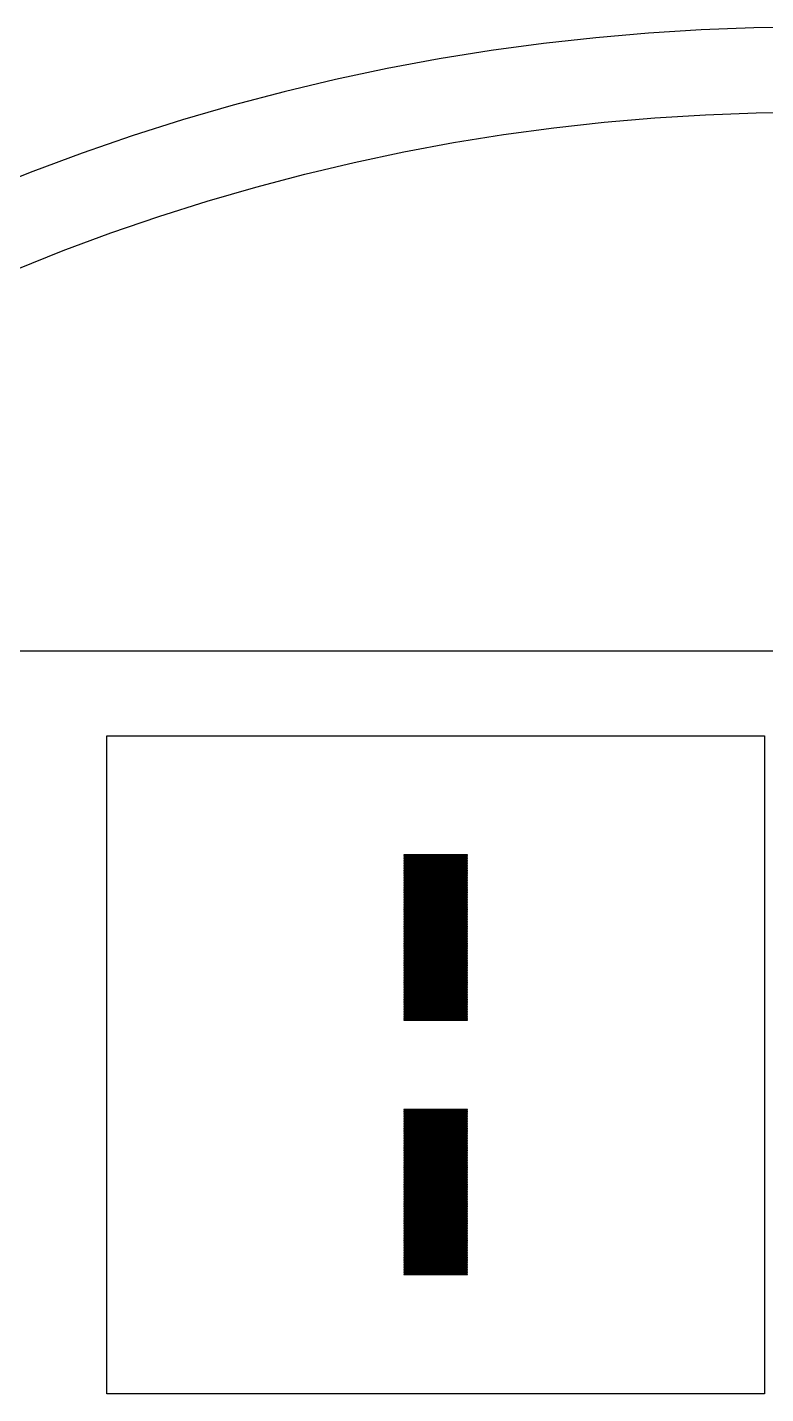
# Model space of a CAD drawing. Extents: x -18 to 83, y -18 to 83.
# Drawn here: x 13.88 to 31.28, y 50.75 to 82.95 of the extents above; entities that cross this region are included whole.
import ezdxf

# ---------------------------------------------------------------- set-up
doc = ezdxf.new("R2010")
doc.units = 0

msp = doc.modelspace()

# ---------------------------------------------------------------- linework, layer by layer
for p, q in [((28.5203, 82.8126), (27.2805, 82.7059)), ((29.7623, 82.8889), (28.5203, 82.8126)), ((31.0058, 82.9347), (29.7623, 82.8889)), ((32.25, 82.95), (31.0058, 82.9347)), ((26.0438, 82.5687), (24.8108, 82.4012)), ((27.2805, 82.7059), (26.0438, 82.5687)), ((23.5822, 82.2036), (22.3589, 81.9758)), ((24.8108, 82.4012), (23.5822, 82.2036)), ((22.3589, 81.9758), (21.1416, 81.7181)), ((21.1416, 81.7181), (19.9309, 81.4306)), ((19.9309, 81.4306), (18.7277, 81.1134)), ((18.7277, 81.1134), (17.5326, 80.7669)), ((28.6674, 80.818), (29.8604, 80.8913)), ((29.8604, 80.8913), (31.0548, 80.9353)), ((31.0548, 80.9353), (32.25, 80.95)), ((17.5326, 80.7669), (16.3463, 80.3911)), ((25.1042, 80.4229), (26.2886, 80.5838)), ((26.2886, 80.5838), (27.4766, 80.7155)), ((27.4766, 80.7155), (28.6674, 80.818)), ((16.3463, 80.3911), (15.1697, 79.9863)), ((22.7491, 80.0142), (23.9241, 80.233)), ((23.9241, 80.233), (25.1042, 80.4229)), ((15.1697, 79.9863), (14.0033, 79.5527)), ((21.5798, 79.7667), (22.7491, 80.0142)), ((14.0033, 79.5527), (12.8479, 79.0907)), ((20.4169, 79.4905), (21.5798, 79.7667)), ((19.2611, 79.1859), (20.4169, 79.4905)), ((18.1131, 78.853), (19.2611, 79.1859)), ((16.9737, 78.492), (18.1131, 78.853)), ((15.8435, 78.1032), (16.9737, 78.492)), ((14.7231, 77.6868), (15.8435, 78.1032)), ((13.6133, 77.2429), (14.7231, 77.6868)), ((65.0457, 68.25), (-0.54568, 68.25)), ((15.75, 50.75), (15.75, 66.25)), ((15.75, 66.25), (31.25, 66.25)), ((31.25, 66.25), (31.25, 50.75)), ((24.25, 63.445), (22.75, 63.445)), ((22.75, 63.445), (22.75, 63.435)), ((22.75, 63.435), (24.25, 63.435)), ((24.25, 63.435), (24.25, 63.445)), ((24.25, 63.405), (22.75, 63.405)), ((22.75, 63.405), (22.75, 63.395)), ((22.75, 63.395), (24.25, 63.395)), ((24.25, 63.365), (22.75, 63.365)), ((22.75, 63.365), (22.75, 63.355)), ((22.75, 63.355), (24.25, 63.355)), ((24.25, 63.325), (22.75, 63.325)), ((22.75, 63.325), (22.75, 63.315)), ((22.75, 63.315), (24.25, 63.315)), ((24.25, 63.285), (22.75, 63.285)), ((22.75, 63.285), (22.75, 63.275)), ((22.75, 63.275), (24.25, 63.275)), ((24.25, 63.245), (22.75, 63.245)), ((22.75, 63.245), (22.75, 63.235)), ((22.75, 63.235), (24.25, 63.235)), ((24.25, 63.205), (22.75, 63.205)), ((22.75, 63.205), (22.75, 63.195)), ((22.75, 63.195), (24.25, 63.195)), ((24.25, 63.165), (22.75, 63.165)), ((22.75, 63.165), (22.75, 63.155)), ((22.75, 63.155), (24.25, 63.155)), ((24.25, 63.125), (22.75, 63.125)), ((22.75, 63.125), (22.75, 63.115)), ((22.75, 63.115), (24.25, 63.115)), ((24.25, 63.395), (24.25, 63.405)), ((24.25, 63.355), (24.25, 63.365)), ((24.25, 63.315), (24.25, 63.325)), ((24.25, 63.275), (24.25, 63.285)), ((24.25, 63.235), (24.25, 63.245)), ((24.25, 63.195), (24.25, 63.205)), ((24.25, 63.155), (24.25, 63.165)), ((24.25, 63.115), (24.25, 63.125)), ((24.25, 63.085), (22.75, 63.085)), ((22.75, 63.085), (22.75, 63.075)), ((22.75, 63.075), (24.25, 63.075)), ((24.25, 63.045), (22.75, 63.045)), ((22.75, 63.045), (22.75, 63.035)), ((22.75, 63.035), (24.25, 63.035)), ((24.25, 63.005), (22.75, 63.005)), ((22.75, 63.005), (22.75, 62.995)), ((22.75, 62.995), (24.25, 62.995)), ((24.25, 62.965), (22.75, 62.965)), ((22.75, 62.965), (22.75, 62.955)), ((22.75, 62.955), (24.25, 62.955)), ((24.25, 62.925), (22.75, 62.925)), ((22.75, 62.925), (22.75, 62.915)), ((22.75, 62.915), (24.25, 62.915)), ((24.25, 62.885), (22.75, 62.885)), ((22.75, 62.885), (22.75, 62.875)), ((22.75, 62.875), (24.25, 62.875)), ((24.25, 62.845), (22.75, 62.845)), ((22.75, 62.845), (22.75, 62.835)), ((22.75, 62.835), (24.25, 62.835)), ((24.25, 62.805), (22.75, 62.805)), ((22.75, 62.805), (22.75, 62.795)), ((22.75, 62.795), (24.25, 62.795)), ((24.25, 63.075), (24.25, 63.085)), ((24.25, 63.035), (24.25, 63.045)), ((24.25, 62.995), (24.25, 63.005)), ((24.25, 62.955), (24.25, 62.965)), ((24.25, 62.915), (24.25, 62.925)), ((24.25, 62.875), (24.25, 62.885)), ((24.25, 62.835), (24.25, 62.845)), ((24.25, 62.795), (24.25, 62.805)), ((24.25, 62.765), (22.75, 62.765)), ((22.75, 62.765), (22.75, 62.755)), ((22.75, 62.755), (24.25, 62.755)), ((24.25, 62.725), (22.75, 62.725)), ((22.75, 62.725), (22.75, 62.715)), ((22.75, 62.715), (24.25, 62.715)), ((24.25, 62.685), (22.75, 62.685)), ((22.75, 62.685), (22.75, 62.675)), ((22.75, 62.675), (24.25, 62.675)), ((24.25, 62.645), (22.75, 62.645)), ((22.75, 62.645), (22.75, 62.635)), ((22.75, 62.635), (24.25, 62.635)), ((24.25, 62.605), (22.75, 62.605)), ((22.75, 62.605), (22.75, 62.595)), ((22.75, 62.595), (24.25, 62.595)), ((24.25, 62.565), (22.75, 62.565)), ((22.75, 62.565), (22.75, 62.555)), ((22.75, 62.555), (24.25, 62.555)), ((24.25, 62.525), (22.75, 62.525)), ((22.75, 62.525), (22.75, 62.515)), ((22.75, 62.515), (24.25, 62.515)), ((24.25, 62.485), (22.75, 62.485)), ((22.75, 62.485), (22.75, 62.475)), ((22.75, 62.475), (24.25, 62.475)), ((24.25, 62.755), (24.25, 62.765)), ((24.25, 62.715), (24.25, 62.725)), ((24.25, 62.675), (24.25, 62.685)), ((24.25, 62.635), (24.25, 62.645)), ((24.25, 62.595), (24.25, 62.605)), ((24.25, 62.555), (24.25, 62.565)), ((24.25, 62.515), (24.25, 62.525)), ((24.25, 62.475), (24.25, 62.485)), ((24.25, 62.445), (22.75, 62.445)), ((22.75, 62.445), (22.75, 62.435)), ((22.75, 62.435), (24.25, 62.435)), ((24.25, 62.405), (22.75, 62.405)), ((22.75, 62.405), (22.75, 62.395)), ((22.75, 62.395), (24.25, 62.395)), ((24.25, 62.365), (22.75, 62.365)), ((22.75, 62.365), (22.75, 62.355)), ((22.75, 62.355), (24.25, 62.355)), ((24.25, 62.325), (22.75, 62.325)), ((22.75, 62.325), (22.75, 62.315)), ((22.75, 62.315), (24.25, 62.315)), ((24.25, 62.285), (22.75, 62.285)), ((22.75, 62.285), (22.75, 62.275)), ((22.75, 62.275), (24.25, 62.275)), ((24.25, 62.245), (22.75, 62.245)), ((22.75, 62.245), (22.75, 62.235)), ((22.75, 62.235), (24.25, 62.235)), ((24.25, 62.205), (22.75, 62.205)), ((22.75, 62.205), (22.75, 62.195)), ((22.75, 62.195), (24.25, 62.195)), ((24.25, 62.165), (22.75, 62.165)), ((22.75, 62.165), (22.75, 62.155)), ((22.75, 62.155), (24.25, 62.155)), ((24.25, 62.435), (24.25, 62.445)), ((24.25, 62.395), (24.25, 62.405)), ((24.25, 62.355), (24.25, 62.365)), ((24.25, 62.315), (24.25, 62.325)), ((24.25, 62.275), (24.25, 62.285)), ((24.25, 62.235), (24.25, 62.245)), ((24.25, 62.195), (24.25, 62.205)), ((24.25, 62.155), (24.25, 62.165)), ((24.25, 62.125), (22.75, 62.125)), ((22.75, 62.125), (22.75, 62.115)), ((22.75, 62.115), (24.25, 62.115)), ((24.25, 62.085), (22.75, 62.085)), ((22.75, 62.085), (22.75, 62.075)), ((22.75, 62.075), (24.25, 62.075)), ((24.25, 62.045), (22.75, 62.045)), ((22.75, 62.045), (22.75, 62.035)), ((22.75, 62.035), (24.25, 62.035)), ((24.25, 62.005), (22.75, 62.005)), ((22.75, 62.005), (22.75, 61.995)), ((22.75, 61.995), (24.25, 61.995)), ((24.25, 61.965), (22.75, 61.965)), ((22.75, 61.965), (22.75, 61.955)), ((22.75, 61.955), (24.25, 61.955)), ((24.25, 61.925), (22.75, 61.925)), ((22.75, 61.925), (22.75, 61.915)), ((22.75, 61.915), (24.25, 61.915)), ((24.25, 61.885), (22.75, 61.885)), ((22.75, 61.885), (22.75, 61.875)), ((22.75, 61.875), (24.25, 61.875)), ((24.25, 61.845), (22.75, 61.845)), ((22.75, 61.845), (22.75, 61.835)), ((22.75, 61.835), (24.25, 61.835)), ((24.25, 62.115), (24.25, 62.125)), ((24.25, 62.075), (24.25, 62.085)), ((24.25, 62.035), (24.25, 62.045)), ((24.25, 61.995), (24.25, 62.005)), ((24.25, 61.955), (24.25, 61.965)), ((24.25, 61.915), (24.25, 61.925)), ((24.25, 61.875), (24.25, 61.885)), ((24.25, 61.835), (24.25, 61.845)), ((24.25, 61.805), (22.75, 61.805)), ((22.75, 61.805), (22.75, 61.795)), ((22.75, 61.795), (24.25, 61.795)), ((24.25, 61.765), (22.75, 61.765)), ((22.75, 61.765), (22.75, 61.755)), ((22.75, 61.755), (24.25, 61.755)), ((24.25, 61.725), (22.75, 61.725)), ((22.75, 61.725), (22.75, 61.715)), ((22.75, 61.715), (24.25, 61.715)), ((24.25, 61.685), (22.75, 61.685)), ((22.75, 61.685), (22.75, 61.675)), ((22.75, 61.675), (24.25, 61.675)), ((24.25, 61.645), (22.75, 61.645)), ((22.75, 61.645), (22.75, 61.635)), ((22.75, 61.635), (24.25, 61.635)), ((24.25, 61.605), (22.75, 61.605)), ((22.75, 61.605), (22.75, 61.595)), ((22.75, 61.595), (24.25, 61.595)), ((24.25, 61.565), (22.75, 61.565)), ((22.75, 61.565), (22.75, 61.555)), ((22.75, 61.555), (24.25, 61.555)), ((24.25, 61.525), (22.75, 61.525)), ((22.75, 61.525), (22.75, 61.515)), ((22.75, 61.515), (24.25, 61.515)), ((24.25, 61.795), (24.25, 61.805)), ((24.25, 61.755), (24.25, 61.765)), ((24.25, 61.715), (24.25, 61.725)), ((24.25, 61.675), (24.25, 61.685)), ((24.25, 61.635), (24.25, 61.645)), ((24.25, 61.595), (24.25, 61.605)), ((24.25, 61.555), (24.25, 61.565)), ((24.25, 61.515), (24.25, 61.525)), ((24.25, 61.485), (22.75, 61.485)), ((22.75, 61.485), (22.75, 61.475)), ((22.75, 61.475), (24.25, 61.475)), ((24.25, 61.445), (22.75, 61.445)), ((22.75, 61.445), (22.75, 61.435)), ((22.75, 61.435), (24.25, 61.435)), ((24.25, 61.405), (22.75, 61.405)), ((22.75, 61.405), (22.75, 61.395)), ((22.75, 61.395), (24.25, 61.395)), ((24.25, 61.365), (22.75, 61.365)), ((22.75, 61.365), (22.75, 61.355)), ((22.75, 61.355), (24.25, 61.355)), ((24.25, 61.325), (22.75, 61.325)), ((22.75, 61.325), (22.75, 61.315)), ((22.75, 61.315), (24.25, 61.315)), ((24.25, 61.285), (22.75, 61.285)), ((22.75, 61.285), (22.75, 61.275)), ((22.75, 61.275), (24.25, 61.275)), ((24.25, 61.245), (22.75, 61.245)), ((22.75, 61.245), (22.75, 61.235)), ((22.75, 61.235), (24.25, 61.235)), ((24.25, 61.205), (22.75, 61.205)), ((22.75, 61.205), (22.75, 61.195)), ((22.75, 61.195), (24.25, 61.195)), ((24.25, 61.475), (24.25, 61.485)), ((24.25, 61.435), (24.25, 61.445)), ((24.25, 61.395), (24.25, 61.405)), ((24.25, 61.355), (24.25, 61.365)), ((24.25, 61.315), (24.25, 61.325)), ((24.25, 61.275), (24.25, 61.285)), ((24.25, 61.235), (24.25, 61.245)), ((24.25, 61.195), (24.25, 61.205)), ((24.25, 61.165), (22.75, 61.165)), ((22.75, 61.165), (22.75, 61.155)), ((22.75, 61.155), (24.25, 61.155)), ((24.25, 61.125), (22.75, 61.125)), ((22.75, 61.125), (22.75, 61.115)), ((22.75, 61.115), (24.25, 61.115)), ((24.25, 61.085), (22.75, 61.085)), ((22.75, 61.085), (22.75, 61.075)), ((22.75, 61.075), (24.25, 61.075)), ((24.25, 61.045), (22.75, 61.045)), ((22.75, 61.045), (22.75, 61.035)), ((22.75, 61.035), (24.25, 61.035)), ((24.25, 61.005), (22.75, 61.005)), ((22.75, 61.005), (22.75, 60.995)), ((22.75, 60.995), (24.25, 60.995)), ((24.25, 60.965), (22.75, 60.965)), ((22.75, 60.965), (22.75, 60.955)), ((22.75, 60.955), (24.25, 60.955)), ((24.25, 60.925), (22.75, 60.925)), ((22.75, 60.925), (22.75, 60.915)), ((22.75, 60.915), (24.25, 60.915)), ((24.25, 60.885), (22.75, 60.885)), ((22.75, 60.885), (22.75, 60.875)), ((22.75, 60.875), (24.25, 60.875)), ((24.25, 61.155), (24.25, 61.165)), ((24.25, 61.115), (24.25, 61.125)), ((24.25, 61.075), (24.25, 61.085)), ((24.25, 61.035), (24.25, 61.045)), ((24.25, 60.995), (24.25, 61.005)), ((24.25, 60.955), (24.25, 60.965)), ((24.25, 60.915), (24.25, 60.925)), ((24.25, 60.875), (24.25, 60.885)), ((24.25, 60.845), (22.75, 60.845)), ((22.75, 60.845), (22.75, 60.835)), ((22.75, 60.835), (24.25, 60.835)), ((24.25, 60.805), (22.75, 60.805)), ((22.75, 60.805), (22.75, 60.795)), ((22.75, 60.795), (24.25, 60.795)), ((24.25, 60.765), (22.75, 60.765)), ((22.75, 60.765), (22.75, 60.755)), ((22.75, 60.755), (24.25, 60.755)), ((24.25, 60.725), (22.75, 60.725)), ((22.75, 60.725), (22.75, 60.715)), ((22.75, 60.715), (24.25, 60.715)), ((24.25, 60.685), (22.75, 60.685)), ((22.75, 60.685), (22.75, 60.675)), ((22.75, 60.675), (24.25, 60.675)), ((24.25, 60.645), (22.75, 60.645)), ((22.75, 60.645), (22.75, 60.635)), ((22.75, 60.635), (24.25, 60.635)), ((24.25, 60.605), (22.75, 60.605)), ((22.75, 60.605), (22.75, 60.595)), ((22.75, 60.595), (24.25, 60.595)), ((24.25, 60.565), (22.75, 60.565)), ((22.75, 60.565), (22.75, 60.555)), ((22.75, 60.555), (24.25, 60.555)), ((24.25, 60.835), (24.25, 60.845)), ((24.25, 60.795), (24.25, 60.805)), ((24.25, 60.755), (24.25, 60.765)), ((24.25, 60.715), (24.25, 60.725)), ((24.25, 60.675), (24.25, 60.685)), ((24.25, 60.635), (24.25, 60.645)), ((24.25, 60.595), (24.25, 60.605)), ((24.25, 60.555), (24.25, 60.565)), ((24.25, 60.525), (22.75, 60.525)), ((22.75, 60.525), (22.75, 60.515)), ((22.75, 60.515), (24.25, 60.515)), ((24.25, 60.485), (22.75, 60.485)), ((22.75, 60.485), (22.75, 60.475)), ((22.75, 60.475), (24.25, 60.475)), ((24.25, 60.445), (22.75, 60.445)), ((22.75, 60.445), (22.75, 60.435)), ((22.75, 60.435), (24.25, 60.435)), ((24.25, 60.405), (22.75, 60.405)), ((22.75, 60.405), (22.75, 60.395)), ((22.75, 60.395), (24.25, 60.395)), ((24.25, 60.365), (22.75, 60.365)), ((22.75, 60.365), (22.75, 60.355)), ((22.75, 60.355), (24.25, 60.355)), ((24.25, 60.325), (22.75, 60.325)), ((22.75, 60.325), (22.75, 60.315)), ((22.75, 60.315), (24.25, 60.315)), ((24.25, 60.285), (22.75, 60.285)), ((22.75, 60.285), (22.75, 60.275)), ((22.75, 60.275), (24.25, 60.275)), ((24.25, 60.245), (22.75, 60.245)), ((22.75, 60.245), (22.75, 60.235)), ((22.75, 60.235), (24.25, 60.235)), ((24.25, 60.515), (24.25, 60.525)), ((24.25, 60.475), (24.25, 60.485)), ((24.25, 60.435), (24.25, 60.445)), ((24.25, 60.395), (24.25, 60.405)), ((24.25, 60.355), (24.25, 60.365)), ((24.25, 60.315), (24.25, 60.325)), ((24.25, 60.275), (24.25, 60.285)), ((24.25, 60.235), (24.25, 60.245)), ((24.25, 60.205), (22.75, 60.205)), ((22.75, 60.205), (22.75, 60.195)), ((22.75, 60.195), (24.25, 60.195)), ((24.25, 60.165), (22.75, 60.165)), ((22.75, 60.165), (22.75, 60.155)), ((22.75, 60.155), (24.25, 60.155)), ((24.25, 60.125), (22.75, 60.125)), ((22.75, 60.125), (22.75, 60.115)), ((22.75, 60.115), (24.25, 60.115)), ((24.25, 60.085), (22.75, 60.085)), ((22.75, 60.085), (22.75, 60.075)), ((22.75, 60.075), (24.25, 60.075)), ((24.25, 60.045), (22.75, 60.045)), ((22.75, 60.045), (22.75, 60.035)), ((22.75, 60.035), (24.25, 60.035)), ((24.25, 60.005), (22.75, 60.005)), ((22.75, 60.005), (22.75, 59.995)), ((22.75, 59.995), (24.25, 59.995)), ((24.25, 59.965), (22.75, 59.965)), ((22.75, 59.965), (22.75, 59.955)), ((22.75, 59.955), (24.25, 59.955)), ((24.25, 59.925), (22.75, 59.925)), ((22.75, 59.925), (22.75, 59.915)), ((22.75, 59.915), (24.25, 59.915)), ((24.25, 60.195), (24.25, 60.205)), ((24.25, 60.155), (24.25, 60.165)), ((24.25, 60.115), (24.25, 60.125)), ((24.25, 60.075), (24.25, 60.085)), ((24.25, 60.035), (24.25, 60.045)), ((24.25, 59.995), (24.25, 60.005)), ((24.25, 59.955), (24.25, 59.965)), ((24.25, 59.915), (24.25, 59.925)), ((24.25, 59.885), (22.75, 59.885)), ((22.75, 59.885), (22.75, 59.875)), ((22.75, 59.875), (24.25, 59.875)), ((24.25, 59.845), (22.75, 59.845)), ((22.75, 59.845), (22.75, 59.835)), ((22.75, 59.835), (24.25, 59.835)), ((24.25, 59.805), (22.75, 59.805)), ((22.75, 59.805), (22.75, 59.795)), ((22.75, 59.795), (24.25, 59.795)), ((24.25, 59.765), (22.75, 59.765)), ((22.75, 59.765), (22.75, 59.755)), ((22.75, 59.755), (24.25, 59.755)), ((24.25, 59.725), (22.75, 59.725)), ((22.75, 59.725), (22.75, 59.715)), ((22.75, 59.715), (24.25, 59.715)), ((24.25, 59.685), (22.75, 59.685)), ((22.75, 59.685), (22.75, 59.675)), ((22.75, 59.675), (24.25, 59.675)), ((24.25, 59.645), (22.75, 59.645)), ((22.75, 59.645), (22.75, 59.635)), ((22.75, 59.635), (24.25, 59.635)), ((24.25, 59.605), (22.75, 59.605)), ((22.75, 59.605), (22.75, 59.595)), ((22.75, 59.595), (24.25, 59.595)), ((24.25, 59.875), (24.25, 59.885)), ((24.25, 59.835), (24.25, 59.845)), ((24.25, 59.795), (24.25, 59.805)), ((24.25, 59.755), (24.25, 59.765)), ((24.25, 59.715), (24.25, 59.725)), ((24.25, 59.675), (24.25, 59.685)), ((24.25, 59.635), (24.25, 59.645)), ((24.25, 59.595), (24.25, 59.605)), ((24.25, 59.565), (22.75, 59.565)), ((22.75, 59.565), (22.75, 59.555)), ((22.75, 59.555), (24.25, 59.555)), ((24.25, 59.555), (24.25, 59.565)), ((24.25, 57.445), (22.75, 57.445)), ((22.75, 57.445), (22.75, 57.435)), ((22.75, 57.435), (24.25, 57.435)), ((24.25, 57.405), (22.75, 57.405)), ((22.75, 57.405), (22.75, 57.395)), ((22.75, 57.395), (24.25, 57.395)), ((24.25, 57.365), (22.75, 57.365)), ((22.75, 57.365), (22.75, 57.355)), ((22.75, 57.355), (24.25, 57.355)), ((24.25, 57.325), (22.75, 57.325)), ((22.75, 57.325), (22.75, 57.315)), ((24.25, 57.435), (24.25, 57.445)), ((24.25, 57.395), (24.25, 57.405)), ((24.25, 57.355), (24.25, 57.365)), ((24.25, 57.315), (24.25, 57.325)), ((22.75, 57.315), (24.25, 57.315)), ((24.25, 57.285), (22.75, 57.285)), ((22.75, 57.285), (22.75, 57.275)), ((22.75, 57.275), (24.25, 57.275)), ((24.25, 57.245), (22.75, 57.245)), ((22.75, 57.245), (22.75, 57.235)), ((22.75, 57.235), (24.25, 57.235)), ((24.25, 57.205), (22.75, 57.205)), ((22.75, 57.205), (22.75, 57.195)), ((22.75, 57.195), (24.25, 57.195)), ((24.25, 57.165), (22.75, 57.165)), ((22.75, 57.165), (22.75, 57.155)), ((22.75, 57.155), (24.25, 57.155)), ((24.25, 57.125), (22.75, 57.125)), ((22.75, 57.125), (22.75, 57.115)), ((22.75, 57.115), (24.25, 57.115)), ((24.25, 57.085), (22.75, 57.085)), ((22.75, 57.085), (22.75, 57.075)), ((22.75, 57.075), (24.25, 57.075)), ((24.25, 57.045), (22.75, 57.045)), ((22.75, 57.045), (22.75, 57.035)), ((22.75, 57.035), (24.25, 57.035)), ((24.25, 57.005), (22.75, 57.005)), ((22.75, 57.005), (22.75, 56.995)), ((22.75, 56.995), (24.25, 56.995)), ((24.25, 57.275), (24.25, 57.285)), ((24.25, 57.235), (24.25, 57.245)), ((24.25, 57.195), (24.25, 57.205)), ((24.25, 57.155), (24.25, 57.165)), ((24.25, 57.115), (24.25, 57.125)), ((24.25, 57.075), (24.25, 57.085)), ((24.25, 57.035), (24.25, 57.045)), ((24.25, 56.995), (24.25, 57.005)), ((24.25, 56.965), (22.75, 56.965)), ((22.75, 56.965), (22.75, 56.955)), ((22.75, 56.955), (24.25, 56.955)), ((24.25, 56.925), (22.75, 56.925)), ((22.75, 56.925), (22.75, 56.915)), ((22.75, 56.915), (24.25, 56.915)), ((24.25, 56.885), (22.75, 56.885)), ((22.75, 56.885), (22.75, 56.875)), ((22.75, 56.875), (24.25, 56.875)), ((24.25, 56.845), (22.75, 56.845)), ((22.75, 56.845), (22.75, 56.835)), ((22.75, 56.835), (24.25, 56.835)), ((24.25, 56.805), (22.75, 56.805)), ((22.75, 56.805), (22.75, 56.795)), ((22.75, 56.795), (24.25, 56.795)), ((24.25, 56.765), (22.75, 56.765)), ((22.75, 56.765), (22.75, 56.755)), ((22.75, 56.755), (24.25, 56.755)), ((24.25, 56.725), (22.75, 56.725)), ((22.75, 56.725), (22.75, 56.715)), ((22.75, 56.715), (24.25, 56.715)), ((24.25, 56.685), (22.75, 56.685)), ((22.75, 56.685), (22.75, 56.675)), ((22.75, 56.675), (24.25, 56.675)), ((24.25, 56.955), (24.25, 56.965)), ((24.25, 56.915), (24.25, 56.925)), ((24.25, 56.875), (24.25, 56.885)), ((24.25, 56.835), (24.25, 56.845)), ((24.25, 56.795), (24.25, 56.805)), ((24.25, 56.755), (24.25, 56.765)), ((24.25, 56.715), (24.25, 56.725)), ((24.25, 56.675), (24.25, 56.685)), ((24.25, 56.645), (22.75, 56.645)), ((22.75, 56.645), (22.75, 56.635)), ((22.75, 56.635), (24.25, 56.635)), ((24.25, 56.605), (22.75, 56.605)), ((22.75, 56.605), (22.75, 56.595)), ((22.75, 56.595), (24.25, 56.595)), ((24.25, 56.565), (22.75, 56.565)), ((22.75, 56.565), (22.75, 56.555)), ((22.75, 56.555), (24.25, 56.555)), ((24.25, 56.525), (22.75, 56.525)), ((22.75, 56.525), (22.75, 56.515)), ((22.75, 56.515), (24.25, 56.515)), ((24.25, 56.485), (22.75, 56.485)), ((22.75, 56.485), (22.75, 56.475)), ((22.75, 56.475), (24.25, 56.475)), ((24.25, 56.445), (22.75, 56.445)), ((22.75, 56.445), (22.75, 56.435)), ((22.75, 56.435), (24.25, 56.435)), ((24.25, 56.405), (22.75, 56.405)), ((22.75, 56.405), (22.75, 56.395)), ((22.75, 56.395), (24.25, 56.395)), ((24.25, 56.365), (22.75, 56.365)), ((22.75, 56.365), (22.75, 56.355)), ((22.75, 56.355), (24.25, 56.355)), ((24.25, 56.635), (24.25, 56.645)), ((24.25, 56.595), (24.25, 56.605)), ((24.25, 56.555), (24.25, 56.565)), ((24.25, 56.515), (24.25, 56.525)), ((24.25, 56.475), (24.25, 56.485)), ((24.25, 56.435), (24.25, 56.445)), ((24.25, 56.395), (24.25, 56.405)), ((24.25, 56.355), (24.25, 56.365)), ((24.25, 56.325), (22.75, 56.325)), ((22.75, 56.325), (22.75, 56.315)), ((22.75, 56.315), (24.25, 56.315)), ((24.25, 56.285), (22.75, 56.285)), ((22.75, 56.285), (22.75, 56.275)), ((22.75, 56.275), (24.25, 56.275)), ((24.25, 56.245), (22.75, 56.245)), ((22.75, 56.245), (22.75, 56.235)), ((22.75, 56.235), (24.25, 56.235)), ((24.25, 56.205), (22.75, 56.205)), ((22.75, 56.205), (22.75, 56.195)), ((22.75, 56.195), (24.25, 56.195)), ((24.25, 56.165), (22.75, 56.165)), ((22.75, 56.165), (22.75, 56.155)), ((22.75, 56.155), (24.25, 56.155)), ((24.25, 56.125), (22.75, 56.125)), ((22.75, 56.125), (22.75, 56.115)), ((22.75, 56.115), (24.25, 56.115)), ((24.25, 56.085), (22.75, 56.085)), ((22.75, 56.085), (22.75, 56.075)), ((22.75, 56.075), (24.25, 56.075)), ((24.25, 56.045), (22.75, 56.045)), ((22.75, 56.045), (22.75, 56.035)), ((22.75, 56.035), (24.25, 56.035)), ((24.25, 56.315), (24.25, 56.325)), ((24.25, 56.275), (24.25, 56.285)), ((24.25, 56.235), (24.25, 56.245)), ((24.25, 56.195), (24.25, 56.205)), ((24.25, 56.155), (24.25, 56.165)), ((24.25, 56.115), (24.25, 56.125)), ((24.25, 56.075), (24.25, 56.085)), ((24.25, 56.035), (24.25, 56.045)), ((24.25, 56.005), (22.75, 56.005)), ((22.75, 56.005), (22.75, 55.995)), ((22.75, 55.995), (24.25, 55.995)), ((24.25, 55.965), (22.75, 55.965)), ((22.75, 55.965), (22.75, 55.955)), ((22.75, 55.955), (24.25, 55.955)), ((24.25, 55.925), (22.75, 55.925)), ((22.75, 55.925), (22.75, 55.915)), ((22.75, 55.915), (24.25, 55.915)), ((24.25, 55.885), (22.75, 55.885)), ((22.75, 55.885), (22.75, 55.875)), ((22.75, 55.875), (24.25, 55.875)), ((24.25, 55.845), (22.75, 55.845)), ((22.75, 55.845), (22.75, 55.835)), ((22.75, 55.835), (24.25, 55.835)), ((24.25, 55.805), (22.75, 55.805)), ((22.75, 55.805), (22.75, 55.795)), ((22.75, 55.795), (24.25, 55.795)), ((24.25, 55.765), (22.75, 55.765)), ((22.75, 55.765), (22.75, 55.755)), ((22.75, 55.755), (24.25, 55.755)), ((24.25, 55.725), (22.75, 55.725)), ((22.75, 55.725), (22.75, 55.715)), ((22.75, 55.715), (24.25, 55.715)), ((24.25, 55.995), (24.25, 56.005)), ((24.25, 55.955), (24.25, 55.965)), ((24.25, 55.915), (24.25, 55.925)), ((24.25, 55.875), (24.25, 55.885)), ((24.25, 55.835), (24.25, 55.845)), ((24.25, 55.795), (24.25, 55.805)), ((24.25, 55.755), (24.25, 55.765)), ((24.25, 55.715), (24.25, 55.725)), ((24.25, 55.685), (22.75, 55.685)), ((22.75, 55.685), (22.75, 55.675)), ((22.75, 55.675), (24.25, 55.675)), ((24.25, 55.645), (22.75, 55.645)), ((22.75, 55.645), (22.75, 55.635)), ((22.75, 55.635), (24.25, 55.635)), ((24.25, 55.605), (22.75, 55.605)), ((22.75, 55.605), (22.75, 55.595)), ((22.75, 55.595), (24.25, 55.595)), ((24.25, 55.565), (22.75, 55.565)), ((22.75, 55.565), (22.75, 55.555)), ((22.75, 55.555), (24.25, 55.555)), ((24.25, 55.525), (22.75, 55.525)), ((22.75, 55.525), (22.75, 55.515)), ((22.75, 55.515), (24.25, 55.515)), ((24.25, 55.485), (22.75, 55.485)), ((22.75, 55.485), (22.75, 55.475)), ((22.75, 55.475), (24.25, 55.475)), ((24.25, 55.445), (22.75, 55.445)), ((22.75, 55.445), (22.75, 55.435)), ((22.75, 55.435), (24.25, 55.435)), ((24.25, 55.405), (22.75, 55.405)), ((22.75, 55.405), (22.75, 55.395)), ((22.75, 55.395), (24.25, 55.395)), ((24.25, 55.675), (24.25, 55.685)), ((24.25, 55.635), (24.25, 55.645)), ((24.25, 55.595), (24.25, 55.605)), ((24.25, 55.555), (24.25, 55.565)), ((24.25, 55.515), (24.25, 55.525)), ((24.25, 55.475), (24.25, 55.485)), ((24.25, 55.435), (24.25, 55.445)), ((24.25, 55.395), (24.25, 55.405)), ((24.25, 55.365), (22.75, 55.365)), ((22.75, 55.365), (22.75, 55.355)), ((22.75, 55.355), (24.25, 55.355)), ((24.25, 55.325), (22.75, 55.325)), ((22.75, 55.325), (22.75, 55.315)), ((22.75, 55.315), (24.25, 55.315)), ((24.25, 55.285), (22.75, 55.285)), ((22.75, 55.285), (22.75, 55.275)), ((22.75, 55.275), (24.25, 55.275)), ((24.25, 55.245), (22.75, 55.245)), ((22.75, 55.245), (22.75, 55.235)), ((22.75, 55.235), (24.25, 55.235)), ((24.25, 55.205), (22.75, 55.205)), ((22.75, 55.205), (22.75, 55.195)), ((22.75, 55.195), (24.25, 55.195)), ((24.25, 55.165), (22.75, 55.165)), ((22.75, 55.165), (22.75, 55.155)), ((22.75, 55.155), (24.25, 55.155)), ((24.25, 55.125), (22.75, 55.125)), ((22.75, 55.125), (22.75, 55.115)), ((22.75, 55.115), (24.25, 55.115)), ((24.25, 55.085), (22.75, 55.085)), ((22.75, 55.085), (22.75, 55.075)), ((22.75, 55.075), (24.25, 55.075)), ((24.25, 55.355), (24.25, 55.365)), ((24.25, 55.315), (24.25, 55.325)), ((24.25, 55.275), (24.25, 55.285)), ((24.25, 55.235), (24.25, 55.245)), ((24.25, 55.195), (24.25, 55.205)), ((24.25, 55.155), (24.25, 55.165)), ((24.25, 55.115), (24.25, 55.125)), ((24.25, 55.075), (24.25, 55.085)), ((24.25, 55.045), (22.75, 55.045)), ((22.75, 55.045), (22.75, 55.035)), ((22.75, 55.035), (24.25, 55.035)), ((24.25, 55.005), (22.75, 55.005)), ((22.75, 55.005), (22.75, 54.995)), ((22.75, 54.995), (24.25, 54.995)), ((24.25, 54.965), (22.75, 54.965)), ((22.75, 54.965), (22.75, 54.955)), ((22.75, 54.955), (24.25, 54.955)), ((24.25, 54.925), (22.75, 54.925)), ((22.75, 54.925), (22.75, 54.915)), ((22.75, 54.915), (24.25, 54.915)), ((24.25, 54.885), (22.75, 54.885)), ((22.75, 54.885), (22.75, 54.875)), ((22.75, 54.875), (24.25, 54.875)), ((24.25, 54.845), (22.75, 54.845)), ((22.75, 54.845), (22.75, 54.835)), ((22.75, 54.835), (24.25, 54.835)), ((24.25, 54.805), (22.75, 54.805)), ((22.75, 54.805), (22.75, 54.795)), ((22.75, 54.795), (24.25, 54.795)), ((24.25, 54.765), (22.75, 54.765)), ((22.75, 54.765), (22.75, 54.755)), ((22.75, 54.755), (24.25, 54.755)), ((24.25, 55.035), (24.25, 55.045)), ((24.25, 54.995), (24.25, 55.005)), ((24.25, 54.955), (24.25, 54.965)), ((24.25, 54.915), (24.25, 54.925)), ((24.25, 54.875), (24.25, 54.885)), ((24.25, 54.835), (24.25, 54.845)), ((24.25, 54.795), (24.25, 54.805)), ((24.25, 54.755), (24.25, 54.765)), ((24.25, 54.725), (22.75, 54.725)), ((22.75, 54.725), (22.75, 54.715)), ((22.75, 54.715), (24.25, 54.715)), ((24.25, 54.685), (22.75, 54.685)), ((22.75, 54.685), (22.75, 54.675)), ((22.75, 54.675), (24.25, 54.675)), ((24.25, 54.645), (22.75, 54.645)), ((22.75, 54.645), (22.75, 54.635)), ((22.75, 54.635), (24.25, 54.635)), ((24.25, 54.605), (22.75, 54.605)), ((22.75, 54.605), (22.75, 54.595)), ((22.75, 54.595), (24.25, 54.595)), ((24.25, 54.565), (22.75, 54.565)), ((22.75, 54.565), (22.75, 54.555)), ((22.75, 54.555), (24.25, 54.555)), ((24.25, 54.525), (22.75, 54.525)), ((22.75, 54.525), (22.75, 54.515)), ((22.75, 54.515), (24.25, 54.515)), ((24.25, 54.485), (22.75, 54.485)), ((22.75, 54.485), (22.75, 54.475)), ((22.75, 54.475), (24.25, 54.475)), ((24.25, 54.445), (22.75, 54.445)), ((22.75, 54.445), (22.75, 54.435)), ((22.75, 54.435), (24.25, 54.435)), ((24.25, 54.715), (24.25, 54.725)), ((24.25, 54.675), (24.25, 54.685)), ((24.25, 54.635), (24.25, 54.645)), ((24.25, 54.595), (24.25, 54.605)), ((24.25, 54.555), (24.25, 54.565)), ((24.25, 54.515), (24.25, 54.525)), ((24.25, 54.475), (24.25, 54.485)), ((24.25, 54.435), (24.25, 54.445)), ((24.25, 54.405), (22.75, 54.405)), ((22.75, 54.405), (22.75, 54.395)), ((22.75, 54.395), (24.25, 54.395)), ((24.25, 54.365), (22.75, 54.365)), ((22.75, 54.365), (22.75, 54.355)), ((22.75, 54.355), (24.25, 54.355)), ((24.25, 54.325), (22.75, 54.325)), ((22.75, 54.325), (22.75, 54.315)), ((22.75, 54.315), (24.25, 54.315)), ((24.25, 54.285), (22.75, 54.285)), ((22.75, 54.285), (22.75, 54.275)), ((22.75, 54.275), (24.25, 54.275)), ((24.25, 54.245), (22.75, 54.245)), ((22.75, 54.245), (22.75, 54.235)), ((22.75, 54.235), (24.25, 54.235)), ((24.25, 54.205), (22.75, 54.205)), ((22.75, 54.205), (22.75, 54.195)), ((22.75, 54.195), (24.25, 54.195)), ((24.25, 54.165), (22.75, 54.165)), ((22.75, 54.165), (22.75, 54.155)), ((22.75, 54.155), (24.25, 54.155)), ((24.25, 54.125), (22.75, 54.125)), ((22.75, 54.125), (22.75, 54.115)), ((22.75, 54.115), (24.25, 54.115)), ((24.25, 54.395), (24.25, 54.405)), ((24.25, 54.355), (24.25, 54.365)), ((24.25, 54.315), (24.25, 54.325)), ((24.25, 54.275), (24.25, 54.285)), ((24.25, 54.235), (24.25, 54.245)), ((24.25, 54.195), (24.25, 54.205)), ((24.25, 54.155), (24.25, 54.165)), ((24.25, 54.115), (24.25, 54.125)), ((24.25, 54.085), (22.75, 54.085)), ((22.75, 54.085), (22.75, 54.075)), ((22.75, 54.075), (24.25, 54.075)), ((24.25, 54.045), (22.75, 54.045)), ((22.75, 54.045), (22.75, 54.035)), ((22.75, 54.035), (24.25, 54.035)), ((24.25, 54.005), (22.75, 54.005)), ((22.75, 54.005), (22.75, 53.995)), ((22.75, 53.995), (24.25, 53.995)), ((24.25, 53.965), (22.75, 53.965)), ((22.75, 53.965), (22.75, 53.955)), ((22.75, 53.955), (24.25, 53.955)), ((24.25, 53.925), (22.75, 53.925)), ((22.75, 53.925), (22.75, 53.915)), ((22.75, 53.915), (24.25, 53.915)), ((24.25, 53.885), (22.75, 53.885)), ((22.75, 53.885), (22.75, 53.875)), ((22.75, 53.875), (24.25, 53.875)), ((24.25, 53.845), (22.75, 53.845)), ((22.75, 53.845), (22.75, 53.835)), ((22.75, 53.835), (24.25, 53.835)), ((24.25, 53.805), (22.75, 53.805)), ((22.75, 53.805), (22.75, 53.795)), ((22.75, 53.795), (24.25, 53.795)), ((24.25, 54.075), (24.25, 54.085)), ((24.25, 54.035), (24.25, 54.045)), ((24.25, 53.995), (24.25, 54.005)), ((24.25, 53.955), (24.25, 53.965)), ((24.25, 53.915), (24.25, 53.925)), ((24.25, 53.875), (24.25, 53.885)), ((24.25, 53.835), (24.25, 53.845)), ((24.25, 53.795), (24.25, 53.805)), ((24.25, 53.765), (22.75, 53.765)), ((22.75, 53.765), (22.75, 53.755)), ((22.75, 53.755), (24.25, 53.755)), ((24.25, 53.725), (22.75, 53.725)), ((22.75, 53.725), (22.75, 53.715)), ((22.75, 53.715), (24.25, 53.715)), ((24.25, 53.685), (22.75, 53.685)), ((22.75, 53.685), (22.75, 53.675)), ((22.75, 53.675), (24.25, 53.675)), ((24.25, 53.645), (22.75, 53.645)), ((22.75, 53.645), (22.75, 53.635)), ((22.75, 53.635), (24.25, 53.635)), ((24.25, 53.605), (22.75, 53.605)), ((22.75, 53.605), (22.75, 53.595)), ((22.75, 53.595), (24.25, 53.595)), ((24.25, 53.565), (22.75, 53.565)), ((22.75, 53.565), (22.75, 53.555)), ((22.75, 53.555), (24.25, 53.555)), ((24.25, 53.755), (24.25, 53.765)), ((24.25, 53.715), (24.25, 53.725)), ((24.25, 53.675), (24.25, 53.685)), ((24.25, 53.635), (24.25, 53.645)), ((24.25, 53.595), (24.25, 53.605)), ((24.25, 53.555), (24.25, 53.565)), ((31.25, 50.75), (15.75, 50.75))]:
    msp.add_line(p, q)

doc.saveas('drawing.dxf')
